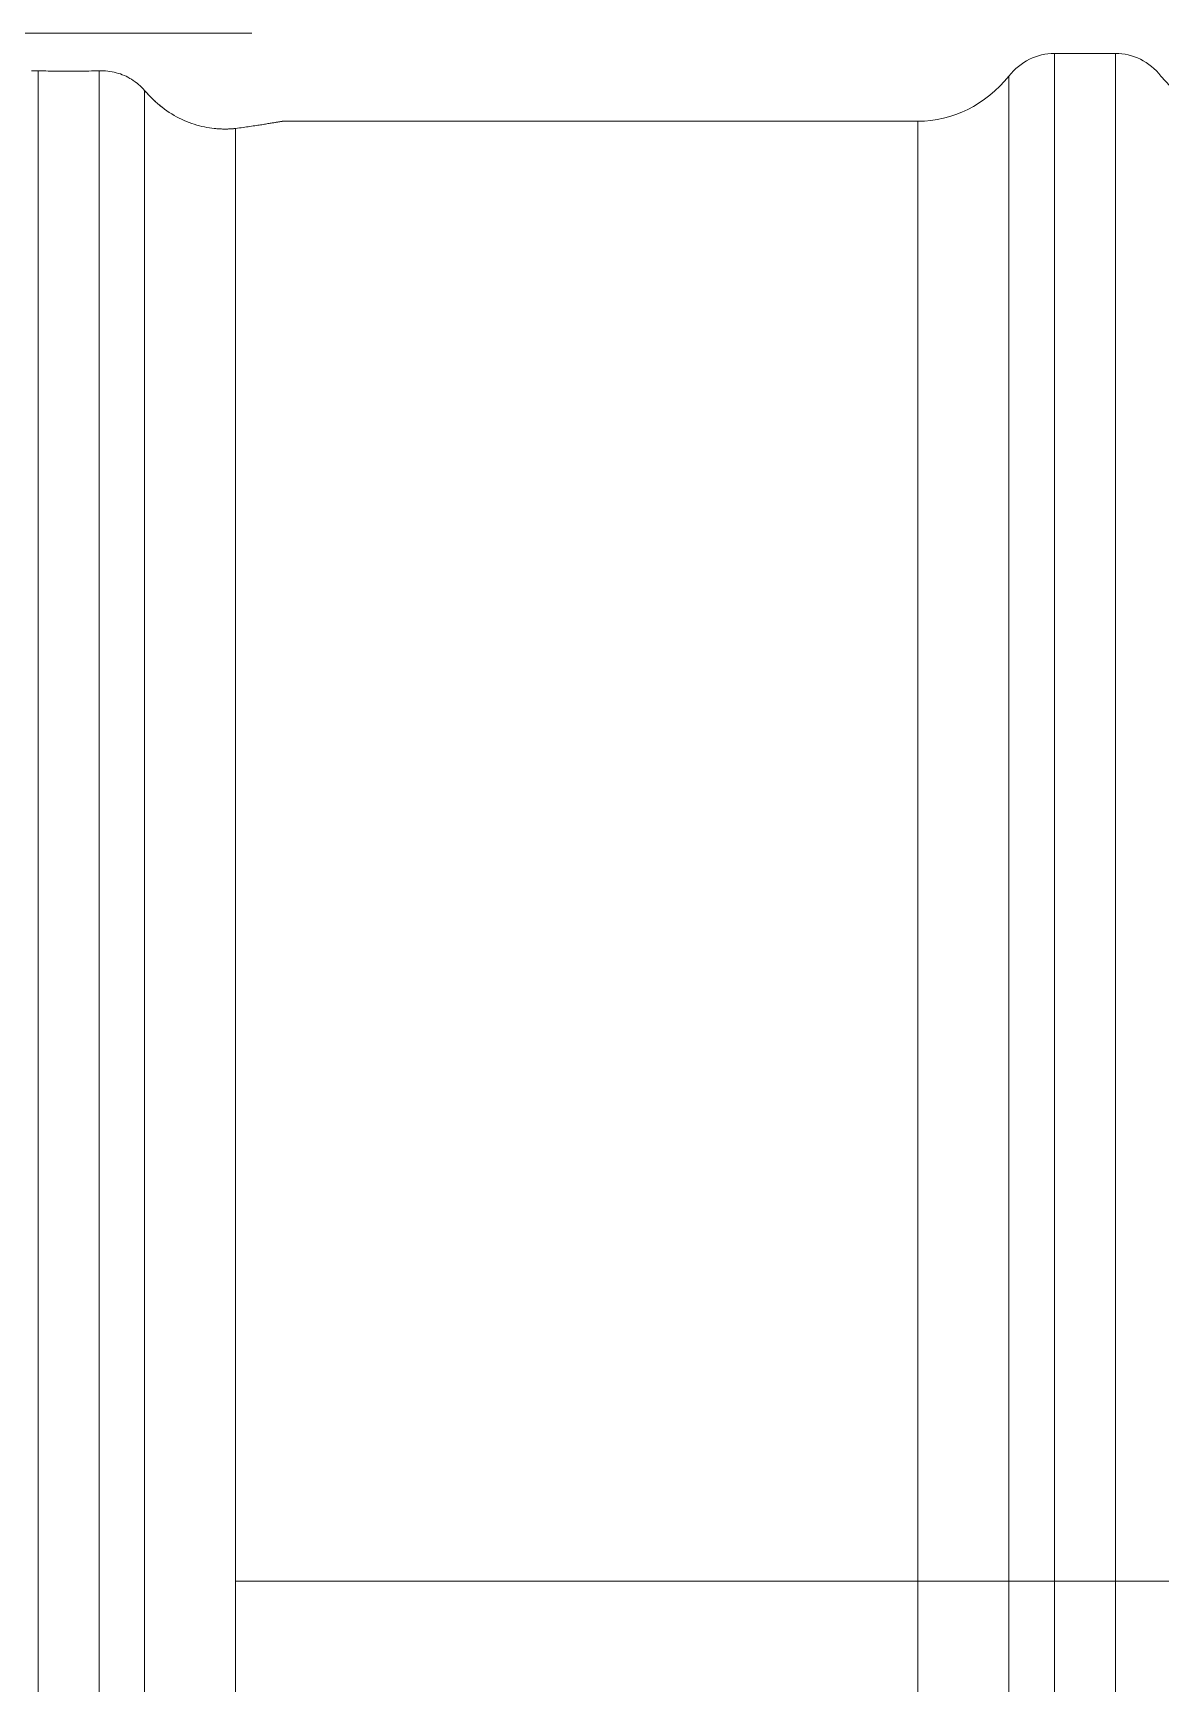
# Model space of a CAD drawing. Extents: x -345393 to -54719, y 203828 to 476815.
# Drawn here: x -320993.7 to -320808.9, y 229865.1 to 230135.5 of the extents above; entities that cross this region are included whole.
import ezdxf

# ---------------------------------------------------------------- set-up
doc = ezdxf.new("R2010")
doc.units = 0
doc.header["$LTSCALE"] = 1000
doc.header["$MEASUREMENT"] = 0
doc.layers.get('0').update_dxf_attribs({"color": 252, "linetype": 'CONTINUOUS'})
doc.layers.add('暖通-水-设备', color=3, linetype='CONTINUOUS', lineweight=20)

# ---------------------------------------------------------------- blocks, each defined once
blk = doc.blocks.new('A$C759C1080')
at = {"color": 95}
for p, q in [((1707.14, -488.43), (1767.14, -488.43)), ((1898.64, -941.43), (1898.64, -491.43)), ((1898.64, -491.43), (1908.64, -491.43)), ((1908.64, -941.43), (1908.64, -491.43)), ((1732.14, -941.43), (1732.14, -494)), ((1742.14, -941.43), (1742.14, -494)), ((1891.19, -938.1), (1891.19, -494.76)), ((1749.59, -496.88), (1749.59, -938.1)), ((1764.5, -931.43), (1764.5, -502.49)), ((1772.14, -501.43), (1876.28, -501.43)), ((1876.28, -931.43), (1876.28, -501.43)), ((1764.5, -716.43), (2042.78, -716.43))]:
    blk.add_line(p, q, dxfattribs=at)
at = {"color": 95, "flags": 128}
for points in [[(1732.14, -494), (1731.79, -493.99), (1731.43, -494), (1731.08, -494.02)], [(1742.14, -494), (1741.72, -494.01), (1741.31, -494.01), (1740.89, -494.02), (1740.47, -494.03), (1740.06, -494.03), (1739.64, -494.04), (1739.22, -494.04), (1738.81, -494.04), (1738.39, -494.05), (1737.97, -494.05), (1737.56, -494.05), (1737.14, -494.05), (1736.72, -494.05), (1736.31, -494.05), (1735.89, -494.05), (1735.47, -494.04), (1735.06, -494.04), (1734.64, -494.04), (1734.22, -494.03), (1733.81, -494.03), (1733.39, -494.02), (1732.97, -494.01), (1732.56, -494.01), (1732.14, -494)], [(1742.14, -494), (1742.49, -493.99), (1742.85, -494), (1743.2, -494.02), (1743.56, -494.04), (1743.92, -494.09), (1744.28, -494.14), (1744.61, -494.2), (1744.95, -494.28), (1745.3, -494.37), (1745.62, -494.46), (1745.94, -494.57), (1746.27, -494.69), (1746.56, -494.81), (1746.87, -494.95), (1747.19, -495.11), (1747.44, -495.24), (1747.73, -495.41), (1748.06, -495.61), (1748.4, -495.85), (1748.61, -496.01), (1748.86, -496.21), (1749.13, -496.44), (1749.38, -496.67), (1749.59, -496.88)], [(1749.59, -496.88), (1749.38, -496.67), (1749.13, -496.44), (1748.86, -496.21), (1748.61, -496.01), (1748.4, -495.85), (1748.06, -495.61), (1747.73, -495.41), (1747.44, -495.24), (1747.19, -495.11), (1746.87, -494.95), (1746.56, -494.81), (1746.27, -494.69), (1745.94, -494.57), (1745.62, -494.46), (1745.3, -494.37), (1744.95, -494.28), (1744.61, -494.21), (1744.28, -494.14), (1743.92, -494.09), (1743.56, -494.04), (1743.2, -494.02), (1742.85, -494), (1742.49, -493.99), (1742.14, -494)], [(1749.59, -496.88), (1749.93, -497.23), (1750.27, -497.57), (1750.62, -497.89), (1750.97, -498.21), (1751.33, -498.52), (1751.7, -498.81), (1752.08, -499.09), (1752.46, -499.37), (1752.85, -499.63), (1753.24, -499.88), (1753.63, -500.12), (1754.03, -500.34), (1754.43, -500.56), (1754.84, -500.76), (1755.25, -500.96), (1755.66, -501.14), (1756.07, -501.31), (1756.48, -501.46), (1756.9, -501.61), (1757.31, -501.75), (1757.73, -501.87), (1758.14, -501.98), (1758.56, -502.09), (1758.97, -502.18), (1759.38, -502.26), (1759.8, -502.33), (1760.2, -502.39), (1760.61, -502.45), (1761.01, -502.49), (1761.42, -502.52), (1761.81, -502.55), (1762.21, -502.56), (1762.6, -502.57), (1762.99, -502.57), (1763.37, -502.56), (1763.75, -502.55), (1764.13, -502.52), (1764.5, -502.49)], [(1753.16, -499.83), (1753, -499.73), (1752.85, -499.63), (1752.69, -499.52), (1752.53, -499.41), (1752.37, -499.31), (1752.22, -499.19), (1752.06, -499.08), (1751.91, -498.97), (1751.75, -498.85), (1751.6, -498.73), (1751.45, -498.61), (1751.3, -498.49), (1751.15, -498.36), (1751, -498.24), (1750.86, -498.11), (1750.71, -497.98), (1750.57, -497.85), (1750.42, -497.72), (1750.28, -497.58), (1750.14, -497.45), (1750, -497.31), (1749.86, -497.17), (1749.73, -497.03), (1749.59, -496.88)], [(1764.5, -502.49), (1764.36, -502.5), (1764.22, -502.51), (1764.08, -502.53), (1763.93, -502.53), (1763.79, -502.54), (1763.65, -502.55), (1763.5, -502.56), (1763.36, -502.56), (1763.21, -502.57), (1763.07, -502.57), (1762.92, -502.57), (1762.77, -502.57), (1762.62, -502.57), (1762.47, -502.57), (1762.33, -502.57), (1762.18, -502.56), (1762.03, -502.56), (1761.88, -502.55), (1761.72, -502.54), (1761.57, -502.53), (1761.42, -502.52), (1761.27, -502.51), (1761.12, -502.5), (1760.96, -502.48)], [(1764.5, -502.49), (1764.81, -502.45), (1765.12, -502.41), (1765.42, -502.38), (1765.72, -502.34), (1766.01, -502.3), (1766.3, -502.26), (1766.57, -502.23), (1766.85, -502.19), (1767.11, -502.16), (1767.37, -502.12), (1767.63, -502.09), (1767.87, -502.05), (1768.12, -502.02), (1768.35, -501.99), (1768.58, -501.96), (1768.8, -501.93), (1769.01, -501.9), (1769.22, -501.87), (1769.42, -501.84), (1769.62, -501.81), (1769.8, -501.78), (1769.99, -501.76), (1770.16, -501.73), (1770.33, -501.71), (1770.48, -501.68), (1770.64, -501.66), (1770.78, -501.64), (1770.92, -501.62), (1771.05, -501.6), (1771.17, -501.58), (1771.29, -501.56), (1771.4, -501.54), (1771.5, -501.53), (1771.6, -501.51), (1771.68, -501.5), (1771.76, -501.49), (1771.83, -501.48), (1771.9, -501.47), (1771.95, -501.46), (1772, -501.45), (1772.04, -501.45), (1772.08, -501.44), (1772.11, -501.44), (1772.12, -501.43), (1772.14, -501.43)]]:
    blk.add_lwpolyline(points, dxfattribs=at)
at = {"color": 95}
for centre, radius, start, end in [((1898.64, -501.43), 10, 90, 138.1897), ((1908.64, -501.43), 10, 41.8103, 90), ((1876.28, -481.43), 20, 270, 318.1897), ((1931, -481.43), 20, 221.8103, 270)]:
    blk.add_arc(centre, radius, start, end, dxfattribs=at)
blk = doc.blocks.new('PSRHH3602-LM1')
at = {"color": 95}
blk.add_blockref('A$C759C1080', (-2301.89, 2072.83), dxfattribs=at)

msp = doc.modelspace()

# ---------------------------------------------------------------- block references
at = {"layer": '暖通-水-设备', "yscale": 1.112820512818871}
msp.add_blockref('PSRHH3602-LM1', (-320423.07647, 228372.36292), dxfattribs=at)

doc.saveas('drawing.dxf')
